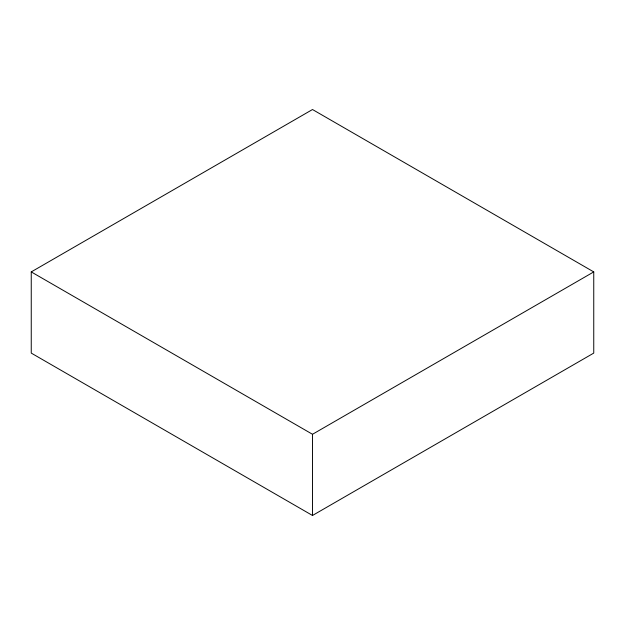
<?xml version="1.0" encoding="UTF-8"?>
<svg xmlns="http://www.w3.org/2000/svg" width="625" height="625" viewBox="0 0 625 625"><rect width="100%" height="100%" fill="white"/><g stroke="black" fill="none" stroke-linecap="round" stroke-linejoin="round"><path stroke-width="0.94" d="M31.25 271.906L312.5 109.523L593.75 271.906L593.75 353.094L312.5 515.477L31.25 353.094L31.25 271.906L312.5 434.281L593.75 271.906M312.5 434.281L312.5 515.477"/></g></svg>
